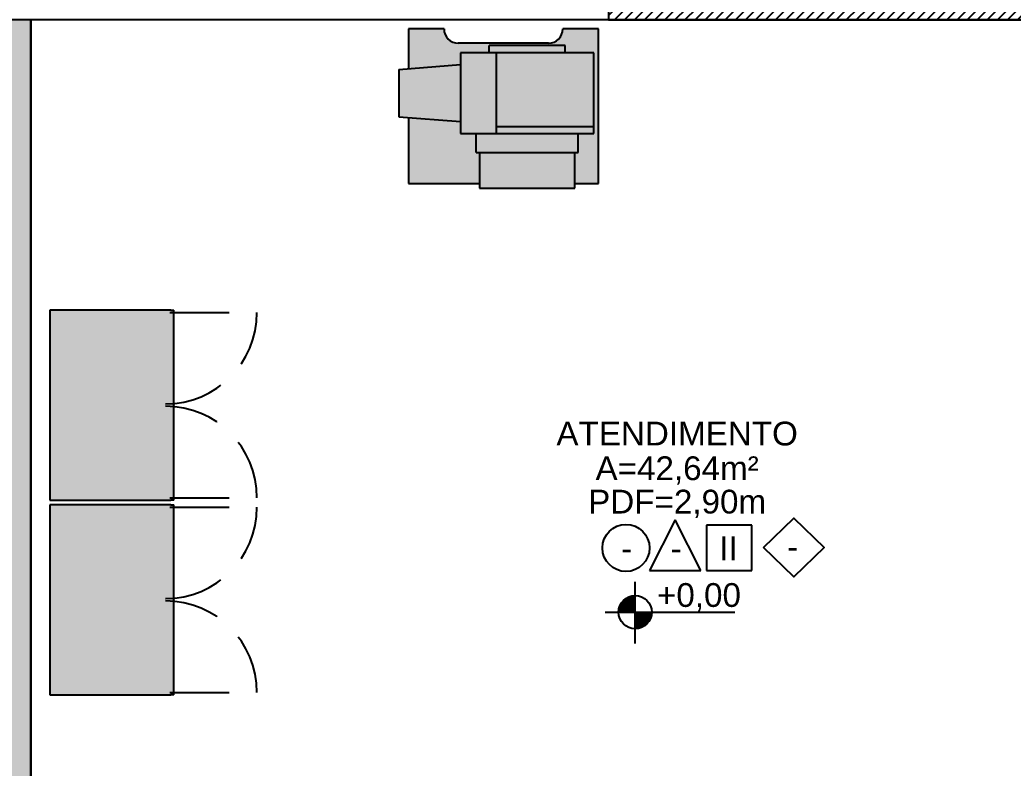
# Model space of a CAD drawing. Extents: x 100 to 738, y -85 to 470.
# Drawn here: x 626.49 to 630.671, y 460.889 to 464.037 of the extents above; entities that cross this region are included whole.
import ezdxf
from ezdxf.enums import TextEntityAlignment as Align

# ---------------------------------------------------------------- set-up
doc = ezdxf.new("R2010")
doc.units = 0
doc.linetypes.add('HIDDEN', pattern=[0.375, 0.25, -0.125])
doc.layers.get('0').update_dxf_attribs({"linetype": 'CONTINUOUS'})
for name, color, linetype in [('A104', 4, 'CONTINUOUS'), ('ARQ-ALV', 6, 'CONTINUOUS'), ('ARQ-CON', 10, 'CONTINUOUS'), ('ARQ-MOB', 2, 'CONTINUOUS'), ('ARQ-MOB-HTC', 251, 'CONTINUOUS'), ('ARQ-PIS', 1, 'CONTINUOUS'), ('GRF-ACAB', 2, 'CONTINUOUS'), ('GRF-HTC', 253, 'CONTINUOUS'), ('GRF-SMB', 2, 'CONTINUOUS')]:
    doc.layers.add(name, color=color, linetype=linetype)
doc.styles.add('ARIAL', font='arial.ttf', dxfattribs={"height": 0.1})
doc.styles.add('Arial_1', font='arial.ttf', dxfattribs={"height": 0.075})

# ---------------------------------------------------------------- blocks, each defined once
blk = doc.blocks.new('BASE ARQ')
at = {"layer": 'ARQ-CON'}
h = blk.add_hatch(dxfattribs=at)
h.set_pattern_fill('_USER', color=256, scale=0.03, angle=45, pattern_type=0)
h.set_pattern_definition([(45, (610.08221, 498.15933), (-0.0212132034, 0.0212132034), [])])
h.paths.add_polyline_path([(738.7, 488.451), (738.7, 485.951), (741.0996, 485.9508), (741.0996, 487.3127), (740.9496, 487.3127), (740.9496, 486.101), (738.85, 486.101), (738.85, 488.451)])
at = {"layer": 'GRF-HTC'}
h = blk.add_hatch(color=41, dxfattribs=at)
h.dxf.hatch_style = 1
h.paths.add_polyline_path([(736.2677, 478.451), (736.2677, 485.951), (736.1677, 485.951), (736.1677, 478.451)])
at = {"layer": 'A104'}
blk.add_lwpolyline([(736.2677, 478.451), (736.2677, 485.951), (736.1677, 485.951), (736.1677, 478.451)], close=True, dxfattribs=at)
at = {"layer": 'ARQ-ALV'}
blk.add_lwpolyline([(738.7, 488.451), (738.7, 485.951), (741.0996, 485.9508), (741.0996, 487.3127), (740.9496, 487.3127), (740.9496, 486.101), (738.85, 486.101), (738.85, 488.451), (738.7, 488.451)], dxfattribs=at)
at = {"layer": 'ARQ-PIS'}
blk.add_lwpolyline([(736.2677, 478.451), (740.0177, 478.451), (740.0177, 482.701), (744.4845, 482.701), (744.4845, 485.951), (736.2677, 485.951), (736.2677, 478.451)], dxfattribs=at)
blk = doc.blocks.new('Mobiliário-Armário de Agência-Uso Geral-R0 - Armário Baixo-3930166-PLANTA LEIAUTE')
for points in [[(-0.4, 0.25), (-0.4, -0.2595), (0.4, -0.2595), (0.4, 0.25)], [(0.2693, -0.2595), (-0.4, -0.2595), (-0.4, -0.272), (0.4, -0.2716), (0.4, -0.2595)]]:
    blk.add_hatch(color=254).paths.add_polyline_path(points)
for p, q in [((0.4, 0.25), (-0.4, 0.25)), ((-0.4, 0.25), (-0.4, -0.2595)), ((0.4, -0.2595), (0.4, 0.25)), ((-0.4, -0.272), (-0.4, -0.2595)), ((-0.4, -0.272), (0.4, -0.272)), ((0.4, -0.2595), (0.4, -0.272))]:
    blk.add_line(p, q)
at = {"color": 1, "linetype": 'HIDDEN'}
for p, q in [((-0.39, -0.2556), (-0.39, -0.6226)), ((0.39, -0.2556), (0.39, -0.6226))]:
    blk.add_line(p, q, dxfattribs=at)
for centre, start, end in [((-0.39, -0.2376), 270, 360), ((0.39, -0.2376), 180, 270)]:
    blk.add_arc(centre, 0.385, start, end, dxfattribs=at)
blk = doc.blocks.new('Imp Bancada Volante')
at = {"layer": 'ARQ-MOB-HTC'}
h = blk.add_hatch(color=256, dxfattribs=at)
h.dxf.hatch_style = 1
h.paths.add_polyline_path([(402.0664, -480.9459), (401.9164, -480.9459), (401.9164, -481.1129), (402.1365, -481.0959), (402.1365, -481.0459), (402.2565, -481.0459), (402.2565, -481.0159), (402.5765, -481.0159), (402.5765, -481.0459), (402.6965, -481.0459), (402.6965, -481.3859), (402.6315, -481.3859), (402.6315, -481.4659), (402.6165, -481.4659), (402.6165, -481.5959), (402.7164, -481.5959), (402.7164, -480.9459), (402.5664, -480.9459, -0.414214), (402.5064, -481.0059), (402.1264, -481.0059, -0.414214)])
h.paths.add_polyline_path([(402.2165, -481.5959), (402.2165, -481.4659), (402.2015, -481.4659), (402.2015, -481.3859), (402.1365, -481.3859), (402.1365, -481.3359), (401.9164, -481.319), (401.9164, -481.5959)], flags=17)
h = blk.add_hatch(color=252, dxfattribs=at)
h.dxf.hatch_style = 1
h.paths.add_polyline_path([(402.2165, -481.6159), (402.2165, -481.4659), (402.6165, -481.4659), (402.6165, -481.6159)])
h.paths.add_polyline_path([(402.2015, -481.4659), (402.2015, -481.3859), (402.6315, -481.3859), (402.6315, -481.4659)])
h.paths.add_polyline_path([(402.2865, -481.3859), (402.2865, -481.3559), (402.6965, -481.3559), (402.6965, -481.3859)])
h.paths.add_polyline_path([(402.2865, -481.3559), (402.2865, -481.0459), (402.6965, -481.0459), (402.6965, -481.3559)])
h.paths.add_polyline_path([(402.2565, -481.0459), (402.2565, -481.0159), (402.5765, -481.0159), (402.5765, -481.0459)])
h.paths.add_polyline_path([(402.1365, -481.3859), (402.1365, -481.0459), (402.2865, -481.0459), (402.2865, -481.3859)])
h.paths.add_polyline_path([(401.8765, -481.3159), (401.8765, -481.1159), (402.1365, -481.0959), (402.1365, -481.3359)])
for p, q in [((402.0664, -480.9459), (401.9164, -480.9459)), ((401.9164, -480.9459), (401.9164, -481.1129)), ((402.0664, -480.9459), (402.0664, -480.9459)), ((402.5664, -480.9459), (402.5664, -480.9459)), ((402.7164, -480.9459), (402.5664, -480.9459)), ((402.7164, -481.5959), (402.7164, -480.9459)), ((402.5064, -481.0059), (402.1264, -481.0059)), ((402.2565, -481.0459), (402.1365, -481.0459)), ((402.1365, -481.0459), (402.1365, -481.0959)), ((402.5765, -481.0159), (402.2565, -481.0159)), ((402.2565, -481.0459), (402.2565, -481.0159)), ((402.5765, -481.0459), (402.5765, -481.0159)), ((402.6965, -481.0459), (402.5765, -481.0459)), ((402.6965, -481.3859), (402.6965, -481.0459)), ((401.8765, -481.1159), (402.1365, -481.0959)), ((401.8765, -481.1159), (401.8765, -481.3159)), ((401.8765, -481.3159), (402.1365, -481.3359)), ((401.9164, -481.319), (401.9164, -481.5959)), ((402.1365, -481.336), (402.1365, -481.3859)), ((402.1365, -481.3859), (402.2015, -481.3859)), ((402.2015, -481.4659), (402.2015, -481.3859)), ((402.6315, -481.3859), (402.6965, -481.3859)), ((402.6315, -481.4659), (402.6315, -481.3859)), ((402.2015, -481.4659), (402.2165, -481.4659)), ((402.2165, -481.4659), (402.2165, -481.6159)), ((402.6165, -481.6159), (402.6165, -481.4659)), ((402.6165, -481.4659), (402.6315, -481.4659)), ((401.9164, -481.5959), (402.2165, -481.5959)), ((402.6165, -481.5959), (402.7164, -481.5959)), ((402.2165, -481.6159), (402.6165, -481.6159))]:
    blk.add_line(p, q)
at = {"color": 1}
for p, q in [((402.5765, -481.0459), (402.2565, -481.0459)), ((402.2865, -481.0459), (402.2865, -481.3859)), ((402.1365, -481.0959), (402.1365, -481.3359)), ((402.2015, -481.3859), (402.6315, -481.3859)), ((402.2865, -481.3559), (402.6965, -481.3559)), ((402.2165, -481.4659), (402.6165, -481.4659))]:
    blk.add_line(p, q, dxfattribs=at)
for centre, start, end in [((402.1264, -480.9459), 180, 270), ((402.5064, -480.9459), 270, 0)]:
    blk.add_arc(centre, 0.06, start, end)
blk = doc.blocks.new('MOB')
at = {"layer": 'ARQ-MOB', "linetype": 'Continuous', "ltscale": 0.02}
blk.add_blockref('Imp Bancada Volante', (335.9405, 966.8587), dxfattribs=at)
at = {"layer": 'ARQ-MOB', "rotation": 90}
for p in [(736.597, 484.3303), (736.597, 483.5112)]:
    blk.add_blockref('Mobiliário-Armário de Agência-Uso Geral-R0 - Armário Baixo-3930166-PLANTA LEIAUTE', p, dxfattribs=at)
blk = doc.blocks.new('SIMB-RODAPE')
at = {"ltscale": 0.5}
blk.add_lwpolyline([(-0.1295, 0), (0, 0.125), (0.1295, 0), (0, -0.125), (-0.1295, 0)], dxfattribs=at)
at = {"style": 'ARIAL'}
blk.add_attdef('-', text='', height=0.1, dxfattribs=at).set_placement((-0.0056, 0.0042), align=Align.MIDDLE_CENTER)
blk = doc.blocks.new('1235-1022-BB-AG_PCA_RELOGIO_E_EMP-TAG-MAT-LAYOUT-PROP-TERREO$0$Cota de Nível')
at = {"layer": 'GRF-SMB', "color": 1}
for p, q in [((12.2231, -0.8908), (12.2231, -0.6606)), ((12.1106, -0.774), (12.5965, -0.774))]:
    blk.add_line(p, q, dxfattribs=at)
at = {"layer": 'GRF-SMB', "color": 1, "const_width": 0.0622}
for points in [[(12.2231, -0.7429, 0.414214), (12.192, -0.774)], [(12.2231, -0.8051, 0.414214), (12.2542, -0.774)]]:
    blk.add_lwpolyline(points, format="xyb", dxfattribs=at)
at = {"layer": 'GRF-SMB', "color": 1}
blk.add_circle((12.2231, -0.774), 0.0622, dxfattribs=at)
blk = doc.blocks.new('1235-1022-BB-AG_PCA_RELOGIO_E_EMP-TAG-MAT-LAYOUT-PROP-TERREO$0$FOX_AMBIENTE_NO_ EXISTENTE0')
at = {"color": 1}
for p, q in [((0.000125, -0.001612), (-0.001798, -0.005386)), ((0.002037, -0.005386), (0.000125, -0.001612)), ((0.005855, -0.001999), (0.00247, -0.001999)), ((0.00247, -0.001999), (0.00247, -0.005386)), ((0.005855, -0.005386), (0.005855, -0.001999)), ((-0.001798, -0.005386), (0.002037, -0.005386)), ((0.00247, -0.005386), (0.005855, -0.005386))]:
    blk.add_line(p, q, dxfattribs=at)
blk.add_circle((-0.003546, -0.003704), 0.001756, dxfattribs=at)
blk = doc.blocks.new('Tag_Ambiente')
at = {"xscale": 1.125, "yscale": 1.125, "zscale": 1.125}
blk.add_blockref('1235-1022-BB-AG_PCA_RELOGIO_E_EMP-TAG-MAT-LAYOUT-PROP-TERREO$0$Cota de Nível', (-13.539, 0.8708), dxfattribs=at)
at = {"layer": 'GRF-ACAB', "color": 1, "xscale": 56.38359374999997, "yscale": 56.38359374999997, "zscale": 56.38359374999997}
blk.add_blockref('1235-1022-BB-AG_PCA_RELOGIO_E_EMP-TAG-MAT-LAYOUT-PROP-TERREO$0$FOX_AMBIENTE_NO_ EXISTENTE0', (0.3732, 0.4791), dxfattribs=at)
at = {"color": 3, "style": 'Arial_1'}
for tag, p in [('AMBIENTE', (0.3887, 0.7016)), ('X', (0.1766, 0.2188)), ('Y', (0.3848, 0.2188)), ('Z', (0.6048, 0.2188))]:
    blk.add_attdef(tag, text='', height=0.1, dxfattribs=at).set_placement(p, align=Align.CENTER)
at = {"style": 'Arial_1'}
for tag, p in [('ÁREA', (0.3887, 0.5557)), ('PÉ-DIREITO', (0.3887, 0.4152))]:
    blk.add_attdef(tag, text='', height=0.1, dxfattribs=at).set_placement(p, align=Align.CENTER)
blk.add_attdef('NÍVEL', (0.3039, 0.0223), '', height=0.1, dxfattribs=at)

msp = doc.modelspace()

# ---------------------------------------------------------------- linework, layer by layer
at = {"layer": 'ARQ-PIS'}
msp.add_lwpolyline([(630.286, 456.5367), (630.286, 460.7867), (634.7529, 460.7867), (634.7529, 464.0367), (626.536, 464.0368), (626.536, 456.5367), (630.286, 456.5367)], dxfattribs=at)

# ---------------------------------------------------------------- block references
for name in ['BASE ARQ', 'MOB']:
    msp.add_blockref(name, (-109.7317, -21.9142))
ref = msp.add_blockref('SIMB-RODAPE', (629.7485, 461.8169), dxfattribs=dict(at, xscale=0.9855799017464645, yscale=0.9855799017464645, zscale=0.9855799017464645))
ref.add_attrib('-', '-', dxfattribs={"layer": '0', "color": 2, "height": 0.0986, "style": 'ARIAL'}).set_placement((629.743, 461.8211), align=Align.MIDDLE_CENTER)
at = {"layer": 'GRF-SMB'}
msp.add_blockref('Tag_Ambiente', (628.868, 461.5448), dxfattribs=at).add_auto_attribs({'Z': 'II', 'Y': '-', 'X': '-', 'AMBIENTE': 'ATENDIMENTO', 'ÁREA': 'A=42,64m²', 'PÉ-DIREITO': 'PDF=2,90m', 'NÍVEL': '+0,00'})

doc.saveas('drawing.dxf')
